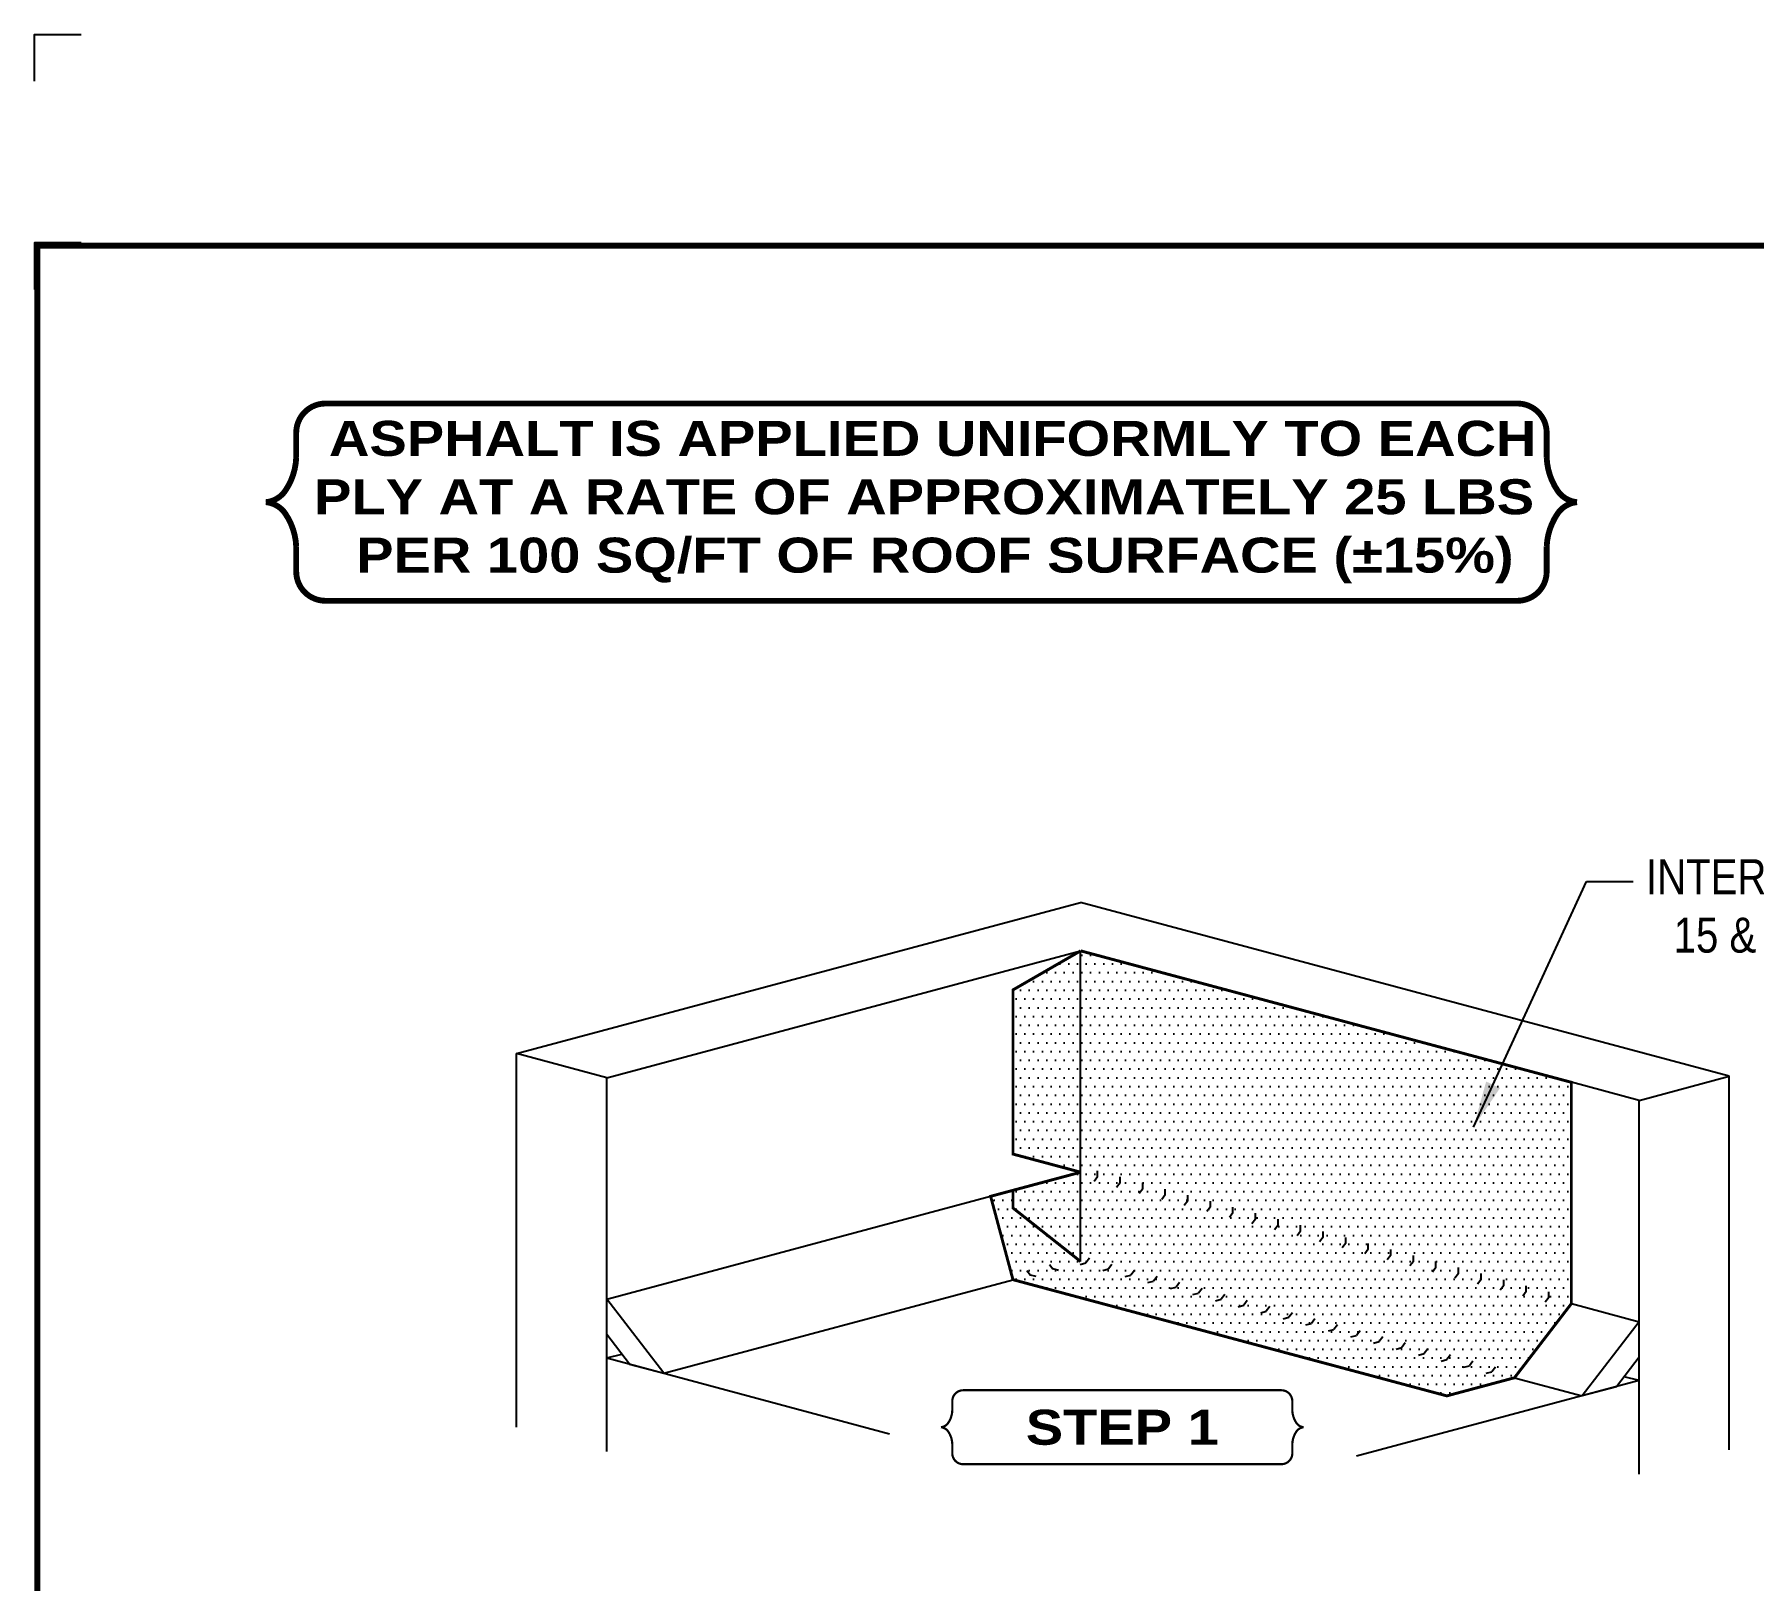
# Model space of a CAD drawing. Header units: inches. Extents: x -741.7 to -721.6, y -151 to -134.2.
# Drawn here: x -741.65 to -732.45, y -142.51 to -134.23 of the extents above; entities that cross this region are included whole.
import ezdxf
from ezdxf.enums import TextEntityAlignment as Align

# ---------------------------------------------------------------- set-up
doc = ezdxf.new("R2010")
doc.units = ezdxf.units.IN
doc.header["$MEASUREMENT"] = 0
doc.layers.get('0').update_dxf_attribs({"linetype": 'CONTINUOUS'})
doc.layers.get('DEFPOINTS').update_dxf_attribs({"linetype": 'CONTINUOUS'})
for name, color, linetype in [('FSBP-ANNO-LABEL', 7, 'CONTINUOUS'), ('FSBP-ANNO-NOTE', 7, 'CONTINUOUS'), ('FSBP-COVERBOARD_CANT', 46, 'CONTINUOUS'), ('FSBP-MEMBRANE', 7, 'CONTINUOUS'), ('FSBP-SUBSTRATE-GENERIC', 9, 'CONTINUOUS'), ('FSBP-TTLB-BORDER', 7, 'CONTINUOUS'), ('FSBP-TTLB-TEXT', 7, 'CONTINUOUS'), ('FSBP-WALL-CURB', 9, 'CONTINUOUS')]:
    doc.layers.add(name, color=color, linetype=linetype)
doc.styles.add('ARIAL', font='arial.ttf')
doc.styles.add('ARIAL_BOLD', font='')
doc.styles.add('ARIAL_NAR', font='ARIALN.TTF')
doc.styles.add('FSBP_ARIAL_NAR', font='ARIALN.TTF')
doc.styles.get('ARIAL_BOLD').set_extended_font_data('Arial Black')
doc.dimstyles.new('FSBP-LEADER', dxfattribs={"dimtxt": 0.1875, "dimasz": 0.25, "dimexe": 0.0625, "dimexo": 0.125, "dimgap": 0.125, "dimtad": 0, "dimtih": 1, "dimtoh": 1, "dimdec": 4, "dimzin": 0, "dimdsep": 46, "dimlunit": 4, "dimtxsty": 'ARIAL_NAR', "dimcen": 0.09375, "dimclrd": 256, "dimclre": 256, "dimclrt": 256, "dimadec": 0, "dimazin": 0, "dimtfac": 1, "dimtdec": 4, "dimtofl": 0, "dimtmove": 0, "dimatfit": 3, "dimfxl": 0, "dimtolj": 1, "dimtzin": 0, "dimlwd": -1, "dimlwe": -1, "dimarcsym": 0})

# ---------------------------------------------------------------- blocks, each defined once
blk = doc.blocks.new('TTLB-ASPHALT_1')
at = {"layer": 'DEFPOINTS', "linetype": 'Continuous', "ltscale": 1.75}
blk.add_lwpolyline([(-0.015625, 13.88083333333333), (-0.015625, 14.13083333333333), (0.234375, 14.13083333333333)], dxfattribs=at)
at = {"layer": 'DEFPOINTS', "color": 1}
blk.add_lwpolyline([(0.234375, 13.015625), (-0.015625, 13.015625), (-0.015625, 12.765625)], dxfattribs=at)
at = {"layer": 'FSBP-TTLB-BORDER', "const_width": 0.03125}
blk.add_lwpolyline([(20, 0), (20, 13), (0, 13), (0, 0)], dxfattribs=at)
at = {"layer": 'FSBP-TTLB-TEXT'}
for tag, height, style, p in [('DETAIL_DESCP_LINE_1', 0.21875, 'ARIAL_BOLD', (9.832748116198076, -0.375)), ('ISSUE_REV_DATE', 0.21875, 'ARIAL', (15.84069633627263, -0.7282559425942452)), ('DETAIL_NUMBER', 0.4375, 'ARIAL', (18.42055248367797, -0.8931630692489421))]:
    blk.add_attdef(tag, text='', height=height, dxfattribs=dict(at, style=style)).set_placement(p, align=Align.MIDDLE_CENTER)
at = {"layer": 'FSBP-TTLB-TEXT', "style": 'ARIAL'}
blk.add_attdef('ACCPT_SYSTEMS', text='', height=0.21875, dxfattribs=at).set_placement((11.49438170418193, -1.125), align=Align.MIDDLE_LEFT)

msp = doc.modelspace()

# ---------------------------------------------------------------- hatches: boundary and pattern name
at = {"layer": 'FSBP-MEMBRANE'}
h = msp.add_hatch(dxfattribs=at)
h.set_pattern_fill('DOTS', color=256, scale=0.75, style=0)
h.set_pattern_definition([(0, (-680.9924039373228, -148.1160549339071), (0.0234375, 0.046875), [0, -0.046875])])
h.paths.add_polyline_path([(-733.4271991605976, -139.8436242300099), (-736.0533100008205, -139.1399599511373), (-736.0533100008208, -140.8030770844235), (-736.4155321856791, -140.5164005481581), (-736.4155321856791, -140.421898989548), (-736.5350909948762, -140.4539346759204), (-736.415532185679, -140.9001342263366), (-734.0938020599599, -141.5222399385661), (-733.7315798751022, -141.4251827966528), (-733.4271991605979, -141.0285061265071)])
h.paths.add_polyline_path([(-736.0533100008205, -139.1399599511371), (-736.4155321856789, -139.3490890270716), (-736.4155321856791, -140.2277847057233), (-736.0533100008207, -140.3248418476367)])
h.paths.add_polyline_path([(-736.0533100008207, -140.3248418476345), (-736.4155321856791, -140.421898989548), (-736.4155321856791, -140.516400548158), (-736.0533100008208, -140.8030770844235)], flags=17)

# ---------------------------------------------------------------- linework, layer by layer
at = {"layer": 'FSBP-ANNO-NOTE'}
for points, const_width in [([(-740.2513129953727, -136.4987546543601), (-740.2513129953727, -136.3664686233773, -0.414213562373095), (-740.0950629953727, -136.2102186233773), (-733.7155579167878, -136.2102186233773, -0.414213562373095), (-733.5593079167878, -136.3664686233773), (-733.5593079167878, -136.4987546543601, 0.1409083258157955), (-733.5008602906004, -136.6768957044632, 0.2244532195272858), (-733.3967968728874, -136.73817674456, 0.2244532195272858), (-733.5008602906004, -136.7994577846567, 0.1409083258157939), (-733.5593079167878, -136.9775988347598), (-733.5593079167878, -137.1098848657426, -0.414213562373095), (-733.7155579167878, -137.2661348657426), (-740.0950629953727, -137.2661348657426, -0.414213562373095), (-740.2513129953727, -137.1098848657426), (-740.2513129953727, -136.9775988347598, 0.1409083258157955), (-740.3097606215601, -136.7994577846567, 0.2244532195272858), (-740.4138240392731, -136.73817674456, 0.2244532195272858), (-740.3097606215601, -136.6768957044632, 0.1409083258157939)], 0.03125), ([(-740.2513129953727, -136.4987546543601), (-740.2513129953727, -136.3664686233773, -0.414213562373095), (-740.0950629953727, -136.2102186233773), (-733.7155579167878, -136.2102186233773, -0.414213562373095), (-733.5593079167878, -136.3664686233773), (-733.5593079167878, -136.4987546543601, 0.1409083258157955), (-733.5008602906004, -136.6768957044632, 0.2244532195272858), (-733.3967968728874, -136.73817674456, 0.2244532195272858), (-733.5008602906004, -136.7994577846567, 0.1409083258157939), (-733.5593079167878, -136.9775988347598), (-733.5593079167878, -137.1098848657426, -0.414213562373095), (-733.7155579167878, -137.2661348657426), (-740.0950629953727, -137.2661348657426, -0.414213562373095), (-740.2513129953727, -137.1098848657426), (-740.2513129953727, -136.9775988347598, 0.1409083258157955), (-740.3097606215601, -136.7994577846567, 0.2244532195272858), (-740.4138240392731, -136.73817674456, 0.2244532195272858), (-740.3097606215601, -136.6768957044632, 0.1409083258157939)], 0.03125), ([(-736.740252993204, -141.6001941764292), (-736.740252993204, -141.5505869148107, -0.414213562373095), (-736.681659243204, -141.4919931648107), (-734.9791879890286, -141.4919931648107, -0.414213562373095), (-734.9205942390286, -141.5505869148107), (-734.9205942390286, -141.6001941764292, 0.1409083258157955), (-734.8986763792083, -141.6669970702179, 0.2244532195272858), (-734.859652597566, -141.6899774602542, 0.2244532195272858), (-734.8986763792083, -141.7129578502905, 0.1409083258157939), (-734.9205942390286, -141.7797607440791), (-734.9205942390286, -141.8293680056977, -0.414213562373095), (-734.9791879890286, -141.8879617556977), (-736.681659243204, -141.8879617556977, -0.414213562373095), (-736.740252993204, -141.8293680056977), (-736.740252993204, -141.7797607440791, 0.1409083258157955), (-736.7621708530243, -141.7129578502905, 0.2244532195272858), (-736.8011946346667, -141.6899774602542, 0.2244532195272858), (-736.7621708530243, -141.6669970702179, 0.1409083258157939)], 0.01171875)]:
    msp.add_lwpolyline(points, format="xyb", close=True, dxfattribs=dict(at, const_width=const_width))
at = {"layer": 'FSBP-COVERBOARD_CANT'}
for p, q in [((-738.5888652948297, -141.0042418410287), (-736.5350909948762, -140.4539346759204)), ((-738.2844845803253, -141.4009185111743), (-736.415532185679, -140.9001342263366)), ((-738.5888652948297, -141.1943599445313), (-738.5888652948297, -141.0042418410287)), ((-738.2844845803253, -141.4009185111743), (-738.5888652948297, -141.0042418410287)), ((-733.4271991605979, -141.0285061265071), (-733.064976975739, -141.1255632684205)), ((-733.0649769757392, -141.1255632684205), (-733.3693576902436, -141.5222399385661)), ((-733.0649769757392, -141.3156813719231), (-733.0649769757392, -141.1255632684205)), ((-738.4681245665436, -141.3517123251691), (-738.5888652948297, -141.1943599445313)), ((-733.0649769757392, -141.3156813719231), (-733.1857177040254, -141.4730337525609)), ((-738.4681245665436, -141.3517123251691), (-738.2844845803253, -141.4009185111743)), ((-733.7315798751023, -141.4251827966528), (-733.3693576902434, -141.5222399385661)), ((-733.1857177040254, -141.4730337525609), (-733.3693576902436, -141.5222399385661))]:
    msp.add_line(p, q, dxfattribs=at)
at = {"layer": 'FSBP-MEMBRANE'}
for p, q in [((-736.0533100008208, -140.8030770844235), (-736.0533100008205, -139.1399599511371)), ((-735.9627544546066, -140.3491061331138), (-735.9817782492631, -140.3738984249979)), ((-735.9627544546066, -140.3491061331138), (-735.9627544546066, -140.3178561331138)), ((-735.8420137263205, -140.3814585137516), (-735.861037520977, -140.4062508056357)), ((-735.8420137263205, -140.3814585137516), (-735.8420137263205, -140.3502085137516)), ((-735.7212729980344, -140.4138108943894), (-735.7212729980344, -140.3825608943894)), ((-735.7212729980344, -140.4138108943894), (-735.740296792691, -140.4386031862734)), ((-735.6005322697483, -140.4461632750271), (-735.6195560644048, -140.4709555669112)), ((-735.6005322697483, -140.4461632750271), (-735.6005322697482, -140.4149132750271)), ((-735.4797915414622, -140.4785156556649), (-735.4988153361187, -140.503307947549)), ((-735.4797915414622, -140.4785156556649), (-735.4797915414622, -140.4472656556649)), ((-735.359050813176, -140.5108680363027), (-735.359050813176, -140.4796180363027)), ((-735.359050813176, -140.5108680363027), (-735.3780746078326, -140.5356603281868)), ((-735.2383100848899, -140.5432204169405), (-735.2573338795464, -140.5680127088245)), ((-735.2383100848899, -140.5432204169405), (-735.2383100848899, -140.5119704169405)), ((-735.1175693566038, -140.5755727975782), (-735.1365931512603, -140.6003650894623)), ((-735.1175693566038, -140.5755727975782), (-735.1175693566038, -140.5443227975782)), ((-734.9968286283176, -140.607925178216), (-734.9968286283176, -140.576675178216)), ((-734.9968286283176, -140.607925178216), (-735.0158524229741, -140.6327174701001)), ((-734.8760879000315, -140.6402775588538), (-734.895111694688, -140.6650698507379)), ((-734.8760879000315, -140.6402775588538), (-734.8760879000315, -140.6090275588538)), ((-734.7553471717454, -140.6726299394916), (-734.7743709664019, -140.6974222313756)), ((-734.7553471717454, -140.6726299394916), (-734.7553471717454, -140.6413799394916)), ((-734.6346064434592, -140.7049823201293), (-734.6346064434592, -140.6737323201293)), ((-734.6346064434592, -140.7049823201293), (-734.6536302381157, -140.7297746120134)), ((-734.5138657151731, -140.7373347007671), (-734.5328895098296, -140.7621269926512)), ((-734.5138657151731, -140.7373347007671), (-734.5138657151731, -140.7060847007671)), ((-734.393124986887, -140.7696870814049), (-734.4121487815435, -140.794479373289)), ((-734.393124986887, -140.7696870814049), (-734.393124986887, -140.7384370814049)), ((-734.2723842586008, -140.8020394620427), (-734.2723842586008, -140.7707894620427)), ((-736.3414715403317, -140.8504000339265), (-736.3224477456752, -140.8751923258106)), ((-736.2207308120455, -140.8180476532888), (-736.201707017389, -140.8428399451728)), ((-736.1715218353174, -140.8509280403323), (-736.201707017389, -140.8428399451728)), ((-736.0558388946104, -140.8185756596945), (-736.0256537125388, -140.8104875645351)), ((-736.0066299178823, -140.785695272651), (-736.0256537125388, -140.8104875645351)), ((-735.9350981663242, -140.8509280403323), (-735.9049129842526, -140.8428399451728)), ((-735.8858891895961, -140.8180476532888), (-735.9049129842526, -140.8428399451728)), ((-735.76514846131, -140.8504000339265), (-735.7841722559665, -140.8751923258106)), ((-734.2723842586008, -140.8020394620427), (-734.2914080532573, -140.8268317539267)), ((-734.1516435303147, -140.8343918426804), (-734.1706673249712, -140.8591841345645)), ((-734.1516435303147, -140.8343918426804), (-734.1516435303147, -140.8031418426804)), ((-734.0309028020285, -140.8667442233182), (-734.0309028020285, -140.8354942233182)), ((-736.2922625636036, -140.8832804209701), (-736.3224477456752, -140.8751923258106)), ((-735.8143574380381, -140.8832804209701), (-735.7841722559665, -140.8751923258106)), ((-735.693616709752, -140.9156328016078), (-735.6634315276804, -140.9075447064484)), ((-735.6444077330239, -140.8827524145643), (-735.6634315276804, -140.9075447064484)), ((-735.5728759814658, -140.9479851822456), (-735.5426907993942, -140.9398970870862)), ((-735.5236670047377, -140.9151047952021), (-735.5426907993942, -140.9398970870862)), ((-735.4029262764516, -140.9474571758398), (-735.4219500711081, -140.9722494677239)), ((-734.0309028020285, -140.8667442233182), (-734.049926596685, -140.8915365152023)), ((-733.9101620737424, -140.899096603956), (-733.9291858683989, -140.9238888958401)), ((-733.9101620737424, -140.899096603956), (-733.9101620737424, -140.867846603956)), ((-733.7894213454563, -140.9314489845938), (-733.8084451401128, -140.9562412764778)), ((-733.7894213454563, -140.9314489845938), (-733.7894213454563, -140.9001989845938)), ((-733.6686806171701, -140.9638013652316), (-733.6686806171701, -140.9325513652316)), ((-735.4521352531797, -140.9803375628834), (-735.4219500711081, -140.9722494677239)), ((-735.3313945248935, -141.0126899435212), (-735.301209342822, -141.0046018483617)), ((-735.2821855481654, -140.9798095564776), (-735.301209342822, -141.0046018483617)), ((-735.2106537966074, -141.0450423241589), (-735.1804686145358, -141.0369542289995)), ((-735.1614448198793, -141.0121619371154), (-735.1804686145358, -141.0369542289995)), ((-735.0407040915932, -141.0445143177532), (-735.0597278862497, -141.0693066096373)), ((-733.6686806171701, -140.9638013652316), (-733.6877044118266, -140.9885936571156)), ((-733.547939888884, -140.9961537458693), (-733.5669636835405, -141.0209460377534)), ((-733.547939888884, -140.9961537458693), (-733.547939888884, -140.9649037458693)), ((-735.0899130683213, -141.0773947047967), (-735.0597278862497, -141.0693066096373)), ((-734.9691723400351, -141.1097470854345), (-734.9389871579635, -141.101658990275)), ((-734.919963363307, -141.0768666983909), (-734.9389871579635, -141.101658990275)), ((-734.848431611749, -141.1420994660723), (-734.8182464296774, -141.1340113709128)), ((-734.7992226350209, -141.1092190790287), (-734.8182464296774, -141.1340113709128)), ((-734.7276908834629, -141.17445184671), (-734.6975057013913, -141.1663637515506)), ((-734.6784819067348, -141.1415714596665), (-734.6975057013913, -141.1663637515506)), ((-734.6069501551767, -141.2068042273478), (-734.5767649731051, -141.1987161321884)), ((-734.5577411784486, -141.1739238403043), (-734.5767649731051, -141.1987161321884)), ((-734.4862094268906, -141.2391566079856), (-734.456024244819, -141.2310685128261)), ((-734.4370004501625, -141.206276220942), (-734.456024244819, -141.2310685128261)), ((-734.3654686986044, -141.2715089886233), (-734.3352835165329, -141.2634208934639)), ((-734.3162597218763, -141.2386286015798), (-734.3352835165329, -141.2634208934639)), ((-734.2447279703183, -141.3038613692611), (-734.2145427882467, -141.2957732741017)), ((-734.1955189935902, -141.2709809822176), (-734.2145427882467, -141.2957732741017)), ((-734.0747782653041, -141.3033333628554), (-734.0938020599606, -141.3281256547394)), ((-734.1239872420322, -141.3362137498989), (-734.0938020599606, -141.3281256547394)), ((-734.003246513746, -141.3685661305367), (-733.9730613316744, -141.3604780353772)), ((-733.9540375370179, -141.3356857434932), (-733.9730613316744, -141.3604780353772)), ((-733.8825057854599, -141.4009185111745), (-733.8523206033883, -141.392830416015)), ((-733.8332968087318, -141.3680381241309), (-733.8523206033883, -141.392830416015))]:
    msp.add_line(p, q, dxfattribs=at)
at = {"layer": 'FSBP-MEMBRANE', "const_width": 0.015625}
for points in [[(-736.0533100008248, -140.3248418476356), (-736.4155321856791, -140.421898989548), (-736.5350909948762, -140.4539346759204), (-736.415532185679, -140.9001342263366), (-734.0938020599599, -141.5222399385661), (-733.7315798751022, -141.4251827966528), (-733.4271991605979, -141.0285061265071), (-733.4271991605976, -139.8436242300099), (-736.0533100008207, -139.1399599511372)], [(-736.0533100008206, -139.1399599511371), (-736.4155321856789, -139.3490890270716), (-736.4155321856791, -140.2277847057233), (-736.0533100008248, -140.3248418476356)], [(-736.0533100008212, -140.8030770844233), (-736.4155321856791, -140.516400548158), (-736.4155321856791, -140.421898989548)]]:
    msp.add_lwpolyline(points, dxfattribs=at)
at = {"layer": 'FSBP-SUBSTRATE-GENERIC', "color": 8}
for p, q in [((-738.5888652948298, -141.3193599445314), (-737.0770772974639, -141.7244423175525)), ((-733.0649769757392, -141.4406813719231), (-734.5767649731049, -141.8457637449444))]:
    msp.add_line(p, q, dxfattribs=at)
at = {"layer": 'FSBP-WALL-CURB', "color": 8}
for p, q in [((-739.0718282079738, -139.6899504219801), (-736.0533100008203, -138.8811409060347)), ((-732.5820140625945, -139.8112718493717), (-736.0533100008203, -138.8811409060347)), ((-738.5888652948296, -139.8193599445313), (-736.0533100008207, -139.1399599511372)), ((-738.5888652948297, -139.8193599445312), (-739.0718282079738, -139.6899504219801)), ((-739.0718282079741, -141.6899504219801), (-739.0718282079738, -139.6899504219801)), ((-738.5888652948298, -141.8193599445313), (-738.5888652948295, -139.8193599445312)), ((-733.064976975739, -139.9406813719231), (-733.4271991605976, -139.8436242300099)), ((-733.0649769757392, -139.9406813719231), (-732.5820140625945, -139.8112718493717)), ((-732.5820140625946, -141.8112718493718), (-732.5820140625942, -139.8112718493718)), ((-733.0649769757392, -141.9406813719231), (-733.064976975739, -139.9406813719231)), ((-738.5888652948297, -141.3193599445313), (-738.5093069804559, -141.2980423584436)), ((-733.0649769757391, -141.4406813719231), (-733.144535290113, -141.4193637858354))]:
    msp.add_line(p, q, dxfattribs=at)

# ---------------------------------------------------------------- block references
msp.add_blockref('TTLB-ASPHALT_1', (-741.6369736728427, -148.3650699150218))

# ---------------------------------------------------------------- texts
at = {"layer": 'FSBP-ANNO-NOTE', "style": 'ARIAL_BOLD'}
msp.add_text('STEP 1', height=0.1875, dxfattribs=at).set_placement((-735.8304236161164, -141.6899774602542), align=Align.MIDDLE_CENTER)
at = {"layer": 'FSBP-ANNO-NOTE', "char_height": 0.1875, "attachment_point": 1}
for s, width, gutter_width, heights, insert, style in [('\\pi-0.29537,l0.375;ASPHALT IS APPLIED UNIFORMLY TO EACH\\P\\pi0,l0;PLY AT A RATE OF APPROXIMATELY 25 LBS\\P\\pi-0.14981,l0.375;PER 100 SQ/FT OF ROOF SURFACE (±15%)', 6.46982238162866, 1.09375, [0.910907846000744], (-740.1558024739861, -136.3029852264086), 'ARIAL_BOLD'), ('\\pi0.15133;INTERPLY REQUIRED FOR\\P\\pi0.29937;15 & 20 YEAR SYSTEMS', 3.035737028631047, 5, [0], (-733.1789384856365, -138.6492687308091), 'FSBP_ARIAL_NAR')]:
    msp.add_mtext_dynamic_manual_height_columns(s, width=width, gutter_width=gutter_width, heights=heights, dxfattribs=dict(at, insert=insert, style=style))

# ---------------------------------------------------------------- leaders
at = {"layer": 'FSBP-ANNO-LABEL'}
msp.add_leader([(-733.9504307548677, -140.0838765708008), (-733.3455492862774, -138.7687347550734), (-733.0955492862774, -138.7687347550734)], dimstyle='FSBP-LEADER', dxfattribs=at)

doc.saveas('drawing.dxf')
